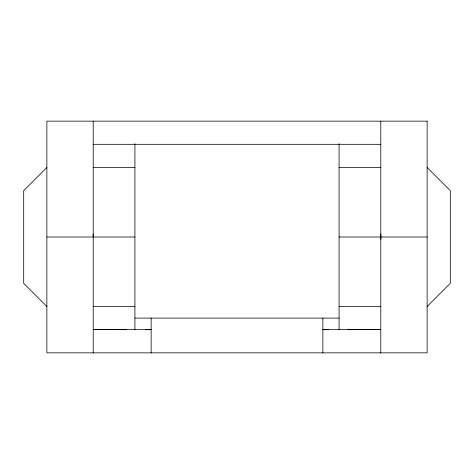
<?xml version="1.0" encoding="UTF-8"?>
<svg xmlns="http://www.w3.org/2000/svg" width="474" height="474" viewBox="0 0 474 474"><rect width="100%" height="100%" fill="white"/><g stroke="black" fill="none" stroke-linecap="round" stroke-linejoin="round"><path stroke-width="0.71" d="M380.865 234.055L380.865 239.216M46.873 167.488L23.7 190.661L23.7 283.339L46.873 306.512M427.127 306.512L450.3 283.339L450.3 190.661L427.127 167.488M347.863 329.667L380.788 329.62L322.865 329.673L328.76 329.673M93.212 144.315L380.788 144.315M93.212 167.535L134.918 167.535M339.082 167.535L380.788 167.535M46.873 237L134.918 237M339.082 237L427.127 237M93.212 306.388L134.918 306.388M339.082 306.388L380.788 306.388M134.918 318.095L339.082 318.095M145.24 329.673L151.135 329.673L93.212 329.62L126.137 329.667M93.135 234.055L93.212 237M380.788 121.148L380.788 352.852M339.082 143.687L339.082 329.679M322.865 318.095L322.865 352.852M151.135 318.095L151.135 352.852M134.918 143.687L134.918 329.679M93.212 121.148L93.212 352.852M427.127 121.148L46.873 121.148L46.873 352.852L427.127 352.852L427.127 121.148"/></g></svg>
